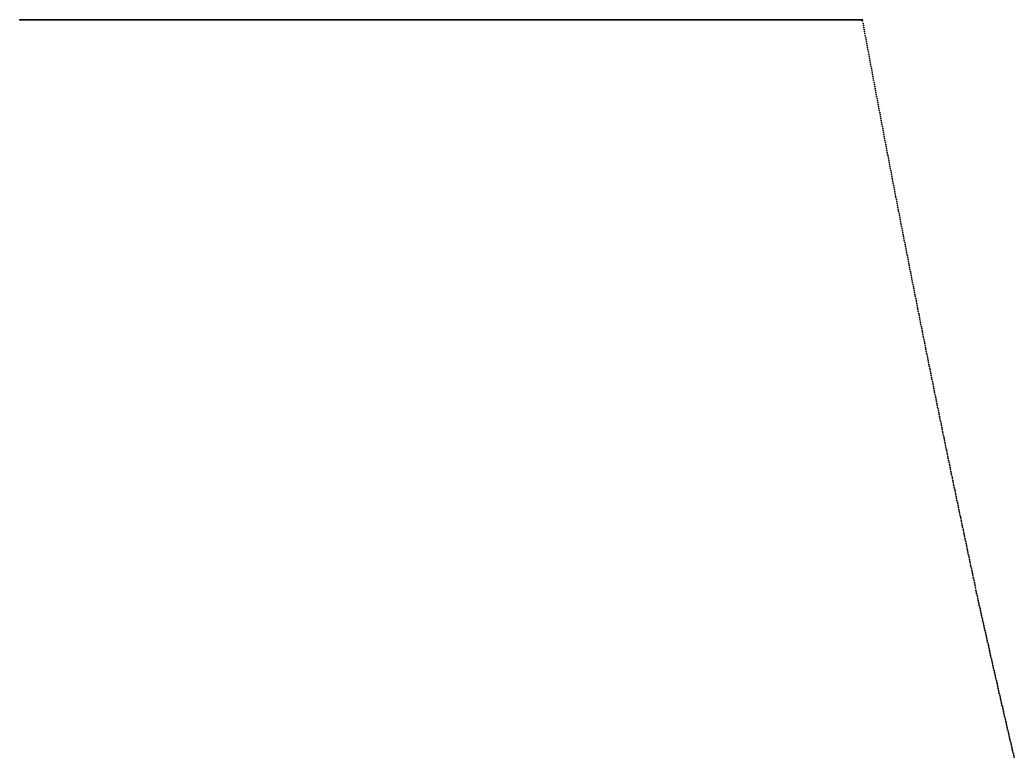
# Model space of a CAD drawing. Header units: metres. Extents: x 0 to 360, y 46 to 216.
# Drawn here: x 225.01 to 240.28, y 87.16 to 98.5 of the extents above; entities that cross this region are included whole.
import ezdxf

# ---------------------------------------------------------------- set-up
doc = ezdxf.new("R2010")
doc.units = ezdxf.units.M

msp = doc.modelspace()

# ---------------------------------------------------------------- linework, layer by layer
for p in [(225.005, 98.497), (225.011, 98.497), (225.017, 98.497), (225.023, 98.497), (225.028, 98.497), (225.034, 98.497), (225.04, 98.497), (225.046, 98.497), (225.052, 98.497), (225.057, 98.497), (225.063, 98.497), (225.069, 98.497), (225.075, 98.497), (225.081, 98.497), (225.087, 98.497), (225.092, 98.497), (225.098, 98.497), (225.104, 98.497), (225.11, 98.497), (225.116, 98.497), (225.121, 98.497), (225.127, 98.497), (225.133, 98.497), (225.139, 98.497), (225.145, 98.497), (225.151, 98.497), (225.156, 98.497), (225.162, 98.497), (225.168, 98.497), (225.174, 98.497), (225.18, 98.497), (225.185, 98.497), (225.191, 98.497), (225.197, 98.497), (225.203, 98.497), (225.209, 98.497), (225.215, 98.497), (225.22, 98.497), (225.226, 98.497), (225.232, 98.497), (225.238, 98.497), (225.244, 98.497), (225.249, 98.497), (225.255, 98.497), (225.261, 98.497), (225.267, 98.497), (225.273, 98.497), (225.279, 98.497), (225.284, 98.497), (225.29, 98.497), (225.296, 98.497), (225.302, 98.497), (225.308, 98.497), (225.313, 98.497), (225.319, 98.497), (225.325, 98.497), (225.331, 98.497), (225.337, 98.497), (225.342, 98.497), (225.348, 98.497), (225.354, 98.497), (225.36, 98.497), (225.366, 98.497), (225.372, 98.497), (225.377, 98.497), (225.383, 98.497), (225.389, 98.497), (225.395, 98.497), (225.401, 98.497), (225.406, 98.497), (225.412, 98.497), (225.418, 98.497), (225.424, 98.497), (225.43, 98.497), (225.436, 98.497), (225.441, 98.497), (225.447, 98.497), (225.453, 98.497), (225.459, 98.497), (225.465, 98.497), (225.47, 98.497), (225.476, 98.497), (225.482, 98.497), (225.488, 98.497), (225.494, 98.497), (225.5, 98.497), (225.505, 98.497), (225.511, 98.497), (225.517, 98.497), (225.523, 98.497), (225.529, 98.497), (225.534, 98.497), (225.54, 98.497), (225.546, 98.497), (225.552, 98.497), (225.558, 98.497), (225.564, 98.497), (225.569, 98.497), (225.575, 98.497), (225.581, 98.497), (225.587, 98.497), (225.593, 98.497), (225.598, 98.497), (225.604, 98.497), (225.61, 98.497), (225.616, 98.497), (225.622, 98.497), (225.628, 98.497), (225.633, 98.497), (225.639, 98.497), (225.645, 98.497), (225.651, 98.497), (225.657, 98.497), (225.662, 98.497), (225.668, 98.497), (225.674, 98.497), (225.68, 98.497), (225.686, 98.497), (225.692, 98.497), (225.697, 98.497), (225.703, 98.497), (225.709, 98.497), (225.715, 98.497), (225.721, 98.497), (225.726, 98.497), (225.732, 98.497), (225.738, 98.497), (225.744, 98.497), (225.75, 98.497), (225.755, 98.497), (225.761, 98.497), (225.767, 98.497), (225.773, 98.497), (225.779, 98.497), (225.785, 98.497), (225.79, 98.497), (225.796, 98.497), (225.802, 98.497), (225.808, 98.497), (225.814, 98.497), (225.819, 98.497), (225.825, 98.497), (225.831, 98.497), (225.837, 98.497), (225.843, 98.497), (225.849, 98.497), (225.854, 98.497), (225.86, 98.497), (225.866, 98.497), (225.872, 98.497), (225.878, 98.497), (225.883, 98.497), (225.889, 98.497), (225.895, 98.497), (225.901, 98.497), (225.907, 98.497), (225.913, 98.497), (225.918, 98.497), (225.924, 98.497), (225.93, 98.497), (225.936, 98.497), (225.942, 98.497), (225.947, 98.497), (225.953, 98.497), (225.959, 98.497), (225.965, 98.497), (225.971, 98.497), (225.977, 98.497), (225.982, 98.497), (225.988, 98.497), (225.994, 98.497), (226, 98.497), (226.006, 98.497), (226.011, 98.497), (226.017, 98.497), (226.023, 98.497), (226.029, 98.497), (226.035, 98.497), (226.041, 98.497), (226.046, 98.497), (226.052, 98.497), (226.058, 98.497), (226.064, 98.497), (226.07, 98.497), (226.075, 98.497), (226.081, 98.497), (226.087, 98.497), (226.093, 98.497), (226.099, 98.497), (226.104, 98.497), (226.11, 98.497), (226.116, 98.497), (226.122, 98.497), (226.128, 98.497), (226.134, 98.497), (226.139, 98.497), (226.145, 98.497), (226.151, 98.497), (226.157, 98.497), (226.163, 98.497), (226.168, 98.497), (226.174, 98.497), (226.18, 98.497), (226.186, 98.497), (226.192, 98.497), (226.198, 98.497), (226.203, 98.497), (226.209, 98.497), (226.215, 98.497), (226.221, 98.497), (226.227, 98.497), (226.232, 98.497), (226.238, 98.497), (226.244, 98.497), (226.25, 98.497), (226.256, 98.497), (226.262, 98.497), (226.267, 98.497), (226.273, 98.497), (226.279, 98.497), (226.285, 98.497), (226.291, 98.497), (226.296, 98.497), (226.302, 98.497), (226.308, 98.497), (226.314, 98.497), (226.32, 98.497), (226.326, 98.497), (226.331, 98.497), (226.337, 98.497), (226.343, 98.497), (226.349, 98.497), (226.355, 98.497), (226.36, 98.497), (226.366, 98.497), (226.372, 98.497), (226.378, 98.497), (226.384, 98.497), (226.39, 98.497), (226.395, 98.497), (226.401, 98.497), (226.407, 98.497), (226.413, 98.497), (226.419, 98.497), (226.424, 98.497), (226.43, 98.497), (226.436, 98.497), (226.442, 98.497), (226.448, 98.497), (226.454, 98.497), (226.459, 98.497), (226.465, 98.497), (226.471, 98.497), (226.477, 98.497), (226.483, 98.497), (226.488, 98.497), (226.494, 98.497), (226.5, 98.497), (226.506, 98.497), (226.512, 98.497), (226.517, 98.497), (226.523, 98.497), (226.529, 98.497), (226.535, 98.497), (226.541, 98.497), (226.547, 98.497), (226.552, 98.497), (226.558, 98.497), (226.564, 98.497), (226.57, 98.497), (226.576, 98.497), (226.581, 98.497), (226.587, 98.497), (226.593, 98.497), (226.599, 98.497), (226.605, 98.497), (226.611, 98.497), (226.616, 98.497), (226.622, 98.497), (226.628, 98.497), (226.634, 98.497), (226.64, 98.497), (226.645, 98.497), (226.651, 98.497), (226.657, 98.497), (226.663, 98.497), (226.669, 98.497), (226.675, 98.497), (226.68, 98.497), (226.686, 98.497), (226.692, 98.497), (226.698, 98.497), (226.704, 98.497), (226.709, 98.497), (226.715, 98.497), (226.721, 98.497), (226.727, 98.497), (226.733, 98.497), (226.739, 98.497), (226.744, 98.497), (226.75, 98.497), (226.756, 98.497), (226.762, 98.497), (226.768, 98.497), (226.773, 98.497), (226.779, 98.497), (226.785, 98.497), (226.791, 98.497), (226.797, 98.497), (226.803, 98.497), (226.808, 98.497), (226.814, 98.497), (226.82, 98.497), (226.826, 98.497), (226.832, 98.497), (226.837, 98.497), (226.843, 98.497), (226.849, 98.497), (226.855, 98.497), (226.861, 98.497), (226.866, 98.497), (226.872, 98.497), (226.878, 98.497), (226.884, 98.497), (226.89, 98.497), (226.896, 98.497), (226.901, 98.497), (226.907, 98.497), (226.913, 98.497), (226.919, 98.497), (226.925, 98.497), (226.93, 98.497), (226.936, 98.497), (226.942, 98.497), (226.948, 98.497), (226.954, 98.497), (226.96, 98.497), (226.965, 98.497), (226.971, 98.497), (226.977, 98.497), (226.983, 98.497), (226.989, 98.497), (226.994, 98.497), (227, 98.497), (227.006, 98.497), (227.012, 98.497), (227.018, 98.497), (227.024, 98.497), (227.029, 98.497), (227.035, 98.497), (227.041, 98.497), (227.047, 98.497), (227.053, 98.497), (227.058, 98.497), (227.064, 98.497), (227.07, 98.497), (227.076, 98.497), (227.082, 98.497), (227.088, 98.497), (227.093, 98.497), (227.099, 98.497), (227.105, 98.497), (227.111, 98.497), (227.117, 98.497), (227.122, 98.497), (227.128, 98.497), (227.134, 98.497), (227.14, 98.497), (227.146, 98.497), (227.152, 98.497), (227.157, 98.497), (227.163, 98.497), (227.169, 98.497), (227.175, 98.497), (227.181, 98.497), (227.186, 98.497), (227.192, 98.497), (227.198, 98.497), (227.204, 98.497), (227.21, 98.497), (227.215, 98.497), (227.221, 98.497), (227.227, 98.497), (227.233, 98.497), (227.239, 98.497), (227.245, 98.497), (227.25, 98.497), (227.256, 98.497), (227.262, 98.497), (227.268, 98.497), (227.274, 98.497), (227.279, 98.497), (227.285, 98.497), (227.291, 98.497), (227.297, 98.497), (227.303, 98.497), (227.309, 98.497), (227.314, 98.497), (227.32, 98.497), (227.326, 98.497), (227.332, 98.497), (227.338, 98.497), (227.343, 98.497), (227.349, 98.497), (227.355, 98.497), (227.361, 98.497), (227.367, 98.497), (227.373, 98.497), (227.378, 98.497), (227.384, 98.497), (227.39, 98.497), (227.396, 98.497), (227.402, 98.497), (227.407, 98.497), (227.413, 98.497), (227.419, 98.497), (227.425, 98.497), (227.431, 98.497), (227.437, 98.497), (227.442, 98.497), (227.448, 98.497), (227.454, 98.497), (227.46, 98.497), (227.466, 98.497), (227.471, 98.497), (227.477, 98.497), (227.483, 98.497), (227.489, 98.497), (227.495, 98.497), (227.501, 98.497), (227.506, 98.497), (227.512, 98.497), (227.518, 98.497), (227.524, 98.497), (227.53, 98.497), (227.535, 98.497), (227.541, 98.497), (227.547, 98.497), (227.553, 98.497), (227.559, 98.497), (227.565, 98.497), (227.57, 98.497), (227.576, 98.497), (227.582, 98.497), (227.588, 98.497), (227.594, 98.497), (227.599, 98.497), (227.605, 98.497), (227.611, 98.497), (227.617, 98.497), (227.623, 98.497), (227.628, 98.497), (227.634, 98.497), (227.64, 98.497), (227.646, 98.497), (227.652, 98.497), (227.658, 98.497), (227.663, 98.497), (227.669, 98.497), (227.675, 98.497), (227.681, 98.497), (227.687, 98.497), (227.692, 98.497), (227.698, 98.497), (227.704, 98.497), (227.71, 98.497), (227.716, 98.497), (227.722, 98.497), (227.727, 98.497), (227.733, 98.497), (227.739, 98.497), (227.745, 98.497), (227.751, 98.497), (227.756, 98.497), (227.762, 98.497), (227.768, 98.497), (227.774, 98.497), (227.78, 98.497), (227.786, 98.497), (227.791, 98.497), (227.797, 98.497), (227.803, 98.497), (227.809, 98.497), (227.815, 98.497), (227.82, 98.497), (227.826, 98.497), (227.832, 98.497), (227.838, 98.497), (227.844, 98.497), (227.85, 98.497), (227.855, 98.497), (227.861, 98.497), (227.867, 98.497), (227.873, 98.497), (227.879, 98.497), (227.884, 98.497), (227.89, 98.497), (227.896, 98.497), (227.902, 98.497), (227.908, 98.497), (227.914, 98.497), (227.919, 98.497), (227.925, 98.497), (227.931, 98.497), (227.937, 98.497), (227.943, 98.497), (227.948, 98.497), (227.954, 98.497), (227.96, 98.497), (227.966, 98.497), (227.972, 98.497), (227.977, 98.497), (227.983, 98.497), (227.989, 98.497), (227.995, 98.497), (228.001, 98.497), (228.007, 98.497), (228.012, 98.497), (228.018, 98.497), (228.024, 98.497), (228.03, 98.497), (228.036, 98.497), (228.041, 98.497), (228.047, 98.497), (228.053, 98.497), (228.059, 98.497), (228.065, 98.497), (228.071, 98.497), (228.076, 98.497), (228.082, 98.497), (228.088, 98.497), (228.094, 98.497), (228.1, 98.497), (228.105, 98.497), (228.111, 98.497), (228.117, 98.497), (228.123, 98.497), (228.129, 98.497), (228.135, 98.497), (228.14, 98.497), (228.146, 98.497), (228.152, 98.497), (228.158, 98.497), (228.164, 98.497), (228.169, 98.497), (228.175, 98.497), (228.181, 98.497), (228.187, 98.497), (228.193, 98.497), (228.199, 98.497), (228.204, 98.497), (228.21, 98.497), (228.216, 98.497), (228.222, 98.497), (228.228, 98.497), (228.233, 98.497), (228.239, 98.497), (228.245, 98.497), (228.251, 98.497), (228.257, 98.497), (228.263, 98.497), (228.268, 98.497), (228.274, 98.497), (228.28, 98.497), (228.286, 98.497), (228.292, 98.497), (228.297, 98.497), (228.303, 98.497), (228.309, 98.497), (228.315, 98.497), (228.321, 98.497), (228.327, 98.497), (228.332, 98.497), (228.338, 98.497), (228.344, 98.497), (228.35, 98.497), (228.356, 98.497), (228.361, 98.497), (228.367, 98.497), (228.373, 98.497), (228.379, 98.497), (228.385, 98.497), (228.39, 98.497), (228.396, 98.497), (228.402, 98.497), (228.408, 98.497), (228.414, 98.497), (228.42, 98.497), (228.425, 98.497), (228.431, 98.497), (228.437, 98.497), (228.443, 98.497), (228.449, 98.497), (228.454, 98.497), (228.46, 98.497), (228.466, 98.497), (228.472, 98.497), (228.478, 98.497), (228.484, 98.497), (228.489, 98.497), (228.495, 98.497), (228.501, 98.497), (228.507, 98.497), (228.513, 98.497), (228.518, 98.497), (228.524, 98.497), (228.53, 98.497), (228.536, 98.497), (228.542, 98.497), (228.548, 98.497), (228.553, 98.497), (228.559, 98.497), (228.565, 98.497), (228.571, 98.497), (228.577, 98.497), (228.582, 98.497), (228.588, 98.497), (228.594, 98.497), (228.6, 98.497), (228.606, 98.497), (228.612, 98.497), (228.617, 98.497), (228.623, 98.497), (228.629, 98.497), (228.635, 98.497), (228.641, 98.497), (228.646, 98.497), (228.652, 98.497), (228.658, 98.497), (228.664, 98.497), (228.67, 98.497), (228.676, 98.497), (228.681, 98.497), (228.687, 98.497), (228.693, 98.497), (228.699, 98.497), (228.705, 98.497), (228.71, 98.497), (228.716, 98.497), (228.722, 98.497), (228.728, 98.497), (228.734, 98.497), (228.739, 98.497), (228.745, 98.497), (228.751, 98.497), (228.757, 98.497), (228.763, 98.497), (228.769, 98.497), (228.774, 98.497), (228.78, 98.497), (228.786, 98.497), (228.792, 98.497), (228.798, 98.497), (228.803, 98.497), (228.809, 98.497), (228.815, 98.497), (228.821, 98.497), (228.827, 98.497), (228.833, 98.497), (228.838, 98.497), (228.844, 98.497), (228.85, 98.497), (228.856, 98.497), (228.862, 98.497), (228.867, 98.497), (228.873, 98.497), (228.879, 98.497), (228.885, 98.497), (228.891, 98.497), (228.897, 98.497), (228.902, 98.497), (228.908, 98.497), (228.914, 98.497), (228.92, 98.497), (228.926, 98.497), (228.931, 98.497), (228.937, 98.497), (228.943, 98.497), (228.949, 98.497), (228.955, 98.497), (228.961, 98.497), (228.966, 98.497), (228.972, 98.497), (228.978, 98.497), (228.984, 98.497), (228.99, 98.497), (228.995, 98.497), (229.001, 98.497), (229.007, 98.497), (229.013, 98.497), (229.019, 98.497), (229.025, 98.497), (229.03, 98.497), (229.036, 98.497), (229.042, 98.497), (229.048, 98.497), (229.054, 98.497), (229.059, 98.497), (229.065, 98.497), (229.071, 98.497), (229.077, 98.497), (229.083, 98.497), (229.088, 98.497), (229.094, 98.497), (229.1, 98.497), (229.106, 98.497), (229.112, 98.497), (229.118, 98.497), (229.123, 98.497), (229.129, 98.497), (229.135, 98.497), (229.141, 98.497), (229.147, 98.497), (229.152, 98.497), (229.158, 98.497), (229.164, 98.497), (229.17, 98.497), (229.176, 98.497), (229.182, 98.497), (229.187, 98.497), (229.193, 98.497), (229.199, 98.497), (229.205, 98.497), (229.211, 98.497), (229.216, 98.497), (229.222, 98.497), (229.228, 98.497), (229.234, 98.497), (229.24, 98.497), (229.246, 98.497), (229.251, 98.497), (229.257, 98.497), (229.263, 98.497), (229.269, 98.497), (229.275, 98.497), (229.28, 98.497), (229.286, 98.497), (229.292, 98.497), (229.298, 98.497), (229.304, 98.497), (229.31, 98.497), (229.315, 98.497), (229.321, 98.497), (229.327, 98.497), (229.333, 98.497), (229.339, 98.497), (229.344, 98.497), (229.35, 98.497), (229.356, 98.497), (229.362, 98.497), (229.368, 98.497), (229.374, 98.497), (229.379, 98.497), (229.385, 98.497), (229.391, 98.497), (229.397, 98.497), (229.403, 98.497), (229.408, 98.497), (229.414, 98.497), (229.42, 98.497), (229.426, 98.497), (229.432, 98.497), (229.438, 98.497), (229.443, 98.497), (229.449, 98.497), (229.455, 98.497), (229.461, 98.497), (229.467, 98.497), (229.472, 98.497), (229.478, 98.497), (229.484, 98.497), (229.49, 98.497), (229.496, 98.497), (229.501, 98.497), (229.507, 98.497), (229.513, 98.497), (229.519, 98.497), (229.525, 98.497), (229.531, 98.497), (229.536, 98.497), (229.542, 98.497), (229.548, 98.497), (229.554, 98.497), (229.56, 98.497), (229.565, 98.497), (229.571, 98.497), (229.577, 98.497), (229.583, 98.497), (229.589, 98.497), (229.595, 98.497), (229.6, 98.497), (229.606, 98.497), (229.612, 98.497), (229.618, 98.497), (229.624, 98.497), (229.629, 98.497), (229.635, 98.497), (229.641, 98.497), (229.647, 98.497), (229.653, 98.497), (229.659, 98.497), (229.664, 98.497), (229.67, 98.497), (229.676, 98.497), (229.682, 98.497), (229.688, 98.497), (229.693, 98.497), (229.699, 98.497), (229.705, 98.497), (229.711, 98.497), (229.717, 98.497), (229.723, 98.497), (229.728, 98.497), (229.734, 98.497), (229.74, 98.497), (229.746, 98.497), (229.752, 98.497), (229.757, 98.497), (229.763, 98.497), (229.769, 98.497), (229.775, 98.497), (229.781, 98.497), (229.787, 98.497), (229.792, 98.497), (229.798, 98.497), (229.804, 98.497), (229.81, 98.497), (229.816, 98.497), (229.821, 98.497), (229.827, 98.497), (229.833, 98.497), (229.839, 98.497), (229.845, 98.497), (229.85, 98.497), (229.856, 98.497), (229.862, 98.497), (229.868, 98.497), (229.874, 98.497), (229.88, 98.497), (229.885, 98.497), (229.891, 98.497), (229.897, 98.497), (229.903, 98.497), (229.909, 98.497), (229.914, 98.497), (229.92, 98.497), (229.926, 98.497), (229.932, 98.497), (229.938, 98.497), (229.944, 98.497), (229.949, 98.497), (229.955, 98.497), (229.961, 98.497), (229.967, 98.497), (229.973, 98.497), (229.978, 98.497), (229.984, 98.497), (229.99, 98.497), (229.996, 98.497), (230.002, 98.497), (230.008, 98.497), (230.013, 98.497), (230.019, 98.497), (230.025, 98.497), (230.031, 98.497), (230.037, 98.497), (230.042, 98.497), (230.048, 98.497), (230.054, 98.497), (230.06, 98.497), (230.066, 98.497), (230.072, 98.497), (230.077, 98.497), (230.083, 98.497), (230.089, 98.497), (230.095, 98.497), (230.101, 98.497), (230.106, 98.497), (230.112, 98.497), (230.118, 98.497), (230.124, 98.497), (230.13, 98.497), (230.136, 98.497), (230.141, 98.497), (230.147, 98.497), (230.153, 98.497), (230.159, 98.497), (230.165, 98.497), (230.17, 98.497), (230.176, 98.497), (230.182, 98.497), (230.188, 98.497), (230.194, 98.497), (230.2, 98.497), (230.205, 98.497), (230.211, 98.497), (230.217, 98.497), (230.223, 98.497), (230.229, 98.497), (230.234, 98.497), (230.24, 98.497), (230.246, 98.497), (230.252, 98.497), (230.258, 98.497), (230.263, 98.497), (230.269, 98.497), (230.275, 98.497), (230.281, 98.497), (230.287, 98.497), (230.293, 98.497), (230.298, 98.497), (230.304, 98.497), (230.31, 98.497), (230.316, 98.497), (230.322, 98.497), (230.327, 98.497), (230.333, 98.497), (230.339, 98.497), (230.345, 98.497), (230.351, 98.497), (230.357, 98.497), (230.362, 98.497), (230.368, 98.497), (230.374, 98.497), (230.38, 98.497), (230.386, 98.497), (230.391, 98.497), (230.397, 98.497), (230.403, 98.497), (230.409, 98.497), (230.415, 98.497), (230.421, 98.497), (230.426, 98.497), (230.432, 98.497), (230.438, 98.497), (230.444, 98.497), (230.45, 98.497), (230.455, 98.497), (230.461, 98.497), (230.467, 98.497), (230.473, 98.497), (230.479, 98.497), (230.485, 98.497), (230.49, 98.497), (230.496, 98.497), (230.502, 98.497), (230.508, 98.497), (230.514, 98.497), (230.519, 98.497), (230.525, 98.497), (230.531, 98.497), (230.537, 98.497), (230.543, 98.497), (230.549, 98.497), (230.554, 98.497), (230.56, 98.497), (230.566, 98.497), (230.572, 98.497), (230.578, 98.497), (230.583, 98.497), (230.589, 98.497), (230.595, 98.497), (230.601, 98.497), (230.607, 98.497), (230.612, 98.497), (230.618, 98.497), (230.624, 98.497), (230.63, 98.497), (230.636, 98.497), (230.642, 98.497), (230.647, 98.497), (230.653, 98.497), (230.659, 98.497), (230.665, 98.497), (230.671, 98.497), (230.676, 98.497), (230.682, 98.497), (230.688, 98.497), (230.694, 98.497), (230.7, 98.497), (230.706, 98.497), (230.711, 98.497), (230.717, 98.497), (230.723, 98.497), (230.729, 98.497), (230.735, 98.497), (230.74, 98.497), (230.746, 98.497), (230.752, 98.497), (230.758, 98.497), (230.764, 98.497), (230.77, 98.497), (230.775, 98.497), (230.781, 98.497), (230.787, 98.497), (230.793, 98.497), (230.799, 98.497), (230.804, 98.497), (230.81, 98.497), (230.816, 98.497), (230.822, 98.497), (230.828, 98.497), (230.834, 98.497), (230.839, 98.497), (230.845, 98.497), (230.851, 98.497), (230.857, 98.497), (230.863, 98.497), (230.868, 98.497), (230.874, 98.497), (230.88, 98.497), (230.886, 98.497), (230.892, 98.497), (230.898, 98.497), (230.903, 98.497), (230.909, 98.497), (230.915, 98.497), (230.921, 98.497), (230.927, 98.497), (230.932, 98.497), (230.938, 98.497), (230.944, 98.497), (230.95, 98.497), (230.956, 98.497), (230.961, 98.497), (230.967, 98.497), (230.973, 98.497), (230.979, 98.497), (230.985, 98.497), (230.991, 98.497), (230.996, 98.497), (231.002, 98.497), (231.008, 98.497), (231.014, 98.497), (231.02, 98.497), (231.025, 98.497), (231.031, 98.497), (231.037, 98.497), (231.043, 98.497), (231.049, 98.497), (231.055, 98.497), (231.06, 98.497), (231.066, 98.497), (231.072, 98.497), (231.078, 98.497), (231.084, 98.497), (231.089, 98.497), (231.095, 98.497), (231.101, 98.497), (231.107, 98.497), (231.113, 98.497), (231.119, 98.497), (231.124, 98.497), (231.13, 98.497), (231.136, 98.497), (231.142, 98.497), (231.148, 98.497), (231.153, 98.497), (231.159, 98.497), (231.165, 98.497), (231.171, 98.497), (231.177, 98.497), (231.183, 98.497), (231.188, 98.497), (231.194, 98.497), (231.2, 98.497), (231.206, 98.497), (231.212, 98.497), (231.217, 98.497), (231.223, 98.497), (231.229, 98.497), (231.235, 98.497), (231.241, 98.497), (231.247, 98.497), (231.252, 98.497), (231.258, 98.497), (231.264, 98.497), (231.27, 98.497), (231.276, 98.497), (231.281, 98.497), (231.287, 98.497), (231.293, 98.497), (231.299, 98.497), (231.305, 98.497), (231.311, 98.497), (231.316, 98.497), (231.322, 98.497), (231.328, 98.497), (231.334, 98.497), (231.34, 98.497), (231.345, 98.497), (231.351, 98.497), (231.357, 98.497), (231.363, 98.497), (231.369, 98.497), (231.374, 98.497), (231.38, 98.497), (231.386, 98.497), (231.392, 98.497), (231.398, 98.497), (231.404, 98.497), (231.409, 98.497), (231.415, 98.497), (231.421, 98.497), (231.427, 98.497), (231.433, 98.497), (231.438, 98.497), (231.444, 98.497), (231.45, 98.497), (231.456, 98.497), (231.462, 98.497), (231.468, 98.497), (231.473, 98.497), (231.479, 98.497), (231.485, 98.497), (231.491, 98.497), (231.497, 98.497), (231.502, 98.497), (231.508, 98.497), (231.514, 98.497), (231.52, 98.497), (231.526, 98.497), (231.532, 98.497), (231.537, 98.497), (231.543, 98.497), (231.549, 98.497), (231.555, 98.497), (231.561, 98.497), (231.566, 98.497), (231.572, 98.497), (231.578, 98.497), (231.584, 98.497), (231.59, 98.497), (231.596, 98.497), (231.601, 98.497), (231.607, 98.497), (231.613, 98.497), (231.619, 98.497), (231.625, 98.497), (231.63, 98.497), (231.636, 98.497), (231.642, 98.497), (231.648, 98.497), (231.654, 98.497), (231.66, 98.497), (231.665, 98.497), (231.671, 98.497), (231.677, 98.497), (231.683, 98.497), (231.689, 98.497), (231.694, 98.497), (231.7, 98.497), (231.706, 98.497), (231.712, 98.497), (231.718, 98.497), (231.723, 98.497), (231.729, 98.497), (231.735, 98.497), (231.741, 98.497), (231.747, 98.497), (231.753, 98.497), (231.758, 98.497), (231.764, 98.497), (231.77, 98.497), (231.776, 98.497), (231.782, 98.497), (231.787, 98.497), (231.793, 98.497), (231.799, 98.497), (231.805, 98.497), (231.811, 98.497), (231.817, 98.497), (231.822, 98.497), (231.828, 98.497), (231.834, 98.497), (231.84, 98.497), (231.846, 98.497), (231.851, 98.497), (231.857, 98.497), (231.863, 98.497), (231.869, 98.497), (231.875, 98.497), (231.881, 98.497), (231.886, 98.497), (231.892, 98.497), (231.898, 98.497), (231.904, 98.497), (231.91, 98.497), (231.915, 98.497), (231.921, 98.497), (231.927, 98.497), (231.933, 98.497), (231.939, 98.497), (231.945, 98.497), (231.95, 98.497), (231.956, 98.497), (231.962, 98.497), (231.968, 98.497), (231.974, 98.497), (231.979, 98.497), (231.985, 98.497), (231.991, 98.497), (231.997, 98.497), (232.003, 98.497), (232.009, 98.497), (232.014, 98.497), (232.02, 98.497), (232.026, 98.497), (232.032, 98.497), (232.038, 98.497), (232.043, 98.497), (232.049, 98.497), (232.055, 98.497), (232.061, 98.497), (232.067, 98.497), (232.073, 98.497), (232.078, 98.497), (232.084, 98.497), (232.09, 98.497), (232.096, 98.497), (232.102, 98.497), (232.107, 98.497), (232.113, 98.497), (232.119, 98.497), (232.125, 98.497), (232.131, 98.497), (232.136, 98.497), (232.142, 98.497), (232.148, 98.497), (232.154, 98.497), (232.16, 98.497), (232.166, 98.497), (232.171, 98.497), (232.177, 98.497), (232.183, 98.497), (232.189, 98.497), (232.195, 98.497), (232.2, 98.497), (232.206, 98.497), (232.212, 98.497), (232.218, 98.497), (232.224, 98.497), (232.23, 98.497), (232.235, 98.497), (232.241, 98.497), (232.247, 98.497), (232.253, 98.497), (232.259, 98.497), (232.264, 98.497), (232.27, 98.497), (232.276, 98.497), (232.282, 98.497), (232.288, 98.497), (232.294, 98.497), (232.299, 98.497), (232.305, 98.497), (232.311, 98.497), (232.317, 98.497), (232.323, 98.497), (232.328, 98.497), (232.334, 98.497), (232.34, 98.497), (232.346, 98.497), (232.352, 98.497), (232.358, 98.497), (232.363, 98.497), (232.369, 98.497), (232.375, 98.497), (232.381, 98.497), (232.387, 98.497), (232.392, 98.497), (232.398, 98.497), (232.404, 98.497), (232.41, 98.497), (232.416, 98.497), (232.422, 98.497), (232.427, 98.497), (232.433, 98.497), (232.439, 98.497), (232.445, 98.497), (232.451, 98.497), (232.456, 98.497), (232.462, 98.497), (232.468, 98.497), (232.474, 98.497), (232.48, 98.497), (232.485, 98.497), (232.491, 98.497), (232.497, 98.497), (232.503, 98.497), (232.509, 98.497), (232.515, 98.497), (232.52, 98.497), (232.526, 98.497), (232.532, 98.497), (232.538, 98.497), (232.544, 98.497), (232.549, 98.497), (232.555, 98.497), (232.561, 98.497), (232.567, 98.497), (232.573, 98.497), (232.579, 98.497), (232.584, 98.497), (232.59, 98.497), (232.596, 98.497), (232.602, 98.497), (232.608, 98.497), (232.613, 98.497), (232.619, 98.497), (232.625, 98.497), (232.631, 98.497), (232.637, 98.497), (232.643, 98.497), (232.648, 98.497), (232.654, 98.497), (232.66, 98.497), (232.666, 98.497), (232.672, 98.497), (232.677, 98.497), (232.683, 98.497), (232.689, 98.497), (232.695, 98.497), (232.701, 98.497), (232.707, 98.497), (232.712, 98.497), (232.718, 98.497), (232.724, 98.497), (232.73, 98.497), (232.736, 98.497), (232.741, 98.497), (232.747, 98.497), (232.753, 98.497), (232.759, 98.497), (232.765, 98.497), (232.771, 98.497), (232.776, 98.497), (232.782, 98.497), (232.788, 98.497), (232.794, 98.497), (232.8, 98.497), (232.805, 98.497), (232.811, 98.497), (232.817, 98.497), (232.823, 98.497), (232.829, 98.497), (232.834, 98.497), (232.84, 98.497), (232.846, 98.497), (232.852, 98.497), (232.858, 98.497), (232.864, 98.497), (232.869, 98.497), (232.875, 98.497), (232.881, 98.497), (232.887, 98.497), (232.893, 98.497), (232.898, 98.497), (232.904, 98.497), (232.91, 98.497), (232.916, 98.497), (232.922, 98.497), (232.928, 98.497), (232.933, 98.497), (232.939, 98.497), (232.945, 98.497), (232.951, 98.497), (232.957, 98.497), (232.962, 98.497), (232.968, 98.497), (232.974, 98.497), (232.98, 98.497), (232.986, 98.497), (232.992, 98.497), (232.997, 98.497), (233.003, 98.497), (233.009, 98.497), (233.015, 98.497), (233.021, 98.497), (233.026, 98.497), (233.032, 98.497), (233.038, 98.497), (233.044, 98.497), (233.05, 98.497), (233.056, 98.497), (233.061, 98.497), (233.067, 98.497), (233.073, 98.497), (233.079, 98.497), (233.085, 98.497), (233.09, 98.497), (233.096, 98.497), (233.102, 98.497), (233.108, 98.497), (233.114, 98.497), (233.12, 98.497), (233.125, 98.497), (233.131, 98.497), (233.137, 98.497), (233.143, 98.497), (233.149, 98.497), (233.154, 98.497), (233.16, 98.497), (233.166, 98.497), (233.172, 98.497), (233.178, 98.497), (233.184, 98.497), (233.189, 98.497), (233.195, 98.497), (233.201, 98.497), (233.207, 98.497), (233.213, 98.497), (233.218, 98.497), (233.224, 98.497), (233.23, 98.497), (233.236, 98.497), (233.242, 98.497), (233.247, 98.497), (233.253, 98.497), (233.259, 98.497), (233.265, 98.497), (233.271, 98.497), (233.277, 98.497), (233.282, 98.497), (233.288, 98.497), (233.294, 98.497), (233.3, 98.497), (233.306, 98.497), (233.311, 98.497), (233.317, 98.497), (233.323, 98.497), (233.329, 98.497), (233.335, 98.497), (233.341, 98.497), (233.346, 98.497), (233.352, 98.497), (233.358, 98.497), (233.364, 98.497), (233.37, 98.497), (233.375, 98.497), (233.381, 98.497), (233.387, 98.497), (233.393, 98.497), (233.399, 98.497), (233.405, 98.497), (233.41, 98.497), (233.416, 98.497), (233.422, 98.497), (233.428, 98.497), (233.434, 98.497), (233.439, 98.497), (233.445, 98.497), (233.451, 98.497), (233.457, 98.497), (233.463, 98.497), (233.469, 98.497), (233.474, 98.497), (233.48, 98.497), (233.486, 98.497), (233.492, 98.497), (233.498, 98.497), (233.503, 98.497), (233.509, 98.497), (233.515, 98.497), (233.521, 98.497), (233.527, 98.497), (233.533, 98.497), (233.538, 98.497), (233.544, 98.497), (233.55, 98.497), (233.556, 98.497), (233.562, 98.497), (233.567, 98.497), (233.573, 98.497), (233.579, 98.497), (233.585, 98.497), (233.591, 98.497), (233.596, 98.497), (233.602, 98.497), (233.608, 98.497), (233.614, 98.497), (233.62, 98.497), (233.626, 98.497), (233.631, 98.497), (233.637, 98.497), (233.643, 98.497), (233.649, 98.497), (233.655, 98.497), (233.66, 98.497), (233.666, 98.497), (233.672, 98.497), (233.678, 98.497), (233.684, 98.497), (233.69, 98.497), (233.695, 98.497), (233.701, 98.497), (233.707, 98.497), (233.713, 98.497), (233.719, 98.497), (233.724, 98.497), (233.73, 98.497), (233.736, 98.497), (233.742, 98.497), (233.748, 98.497), (233.754, 98.497), (233.759, 98.497), (233.765, 98.497), (233.771, 98.497), (233.777, 98.497), (233.783, 98.497), (233.788, 98.497), (233.794, 98.497), (233.8, 98.497), (233.806, 98.497), (233.812, 98.497), (233.818, 98.497), (233.823, 98.497), (233.829, 98.497), (233.835, 98.497), (233.841, 98.497), (233.847, 98.497), (233.852, 98.497), (233.858, 98.497), (233.864, 98.497), (233.87, 98.497), (233.876, 98.497), (233.882, 98.497), (233.887, 98.497), (233.893, 98.497), (233.899, 98.497), (233.905, 98.497), (233.911, 98.497), (233.916, 98.497), (233.922, 98.497), (233.928, 98.497), (233.934, 98.497), (233.94, 98.497), (233.946, 98.497), (233.951, 98.497), (233.957, 98.497), (233.963, 98.497), (233.969, 98.497), (233.975, 98.497), (233.98, 98.497), (233.986, 98.497), (233.992, 98.497), (233.998, 98.497), (234.004, 98.497), (234.009, 98.497), (234.015, 98.497), (234.021, 98.497), (234.027, 98.497), (234.033, 98.497), (234.039, 98.497), (234.044, 98.497), (234.05, 98.497), (234.056, 98.497), (234.062, 98.497), (234.068, 98.497), (234.073, 98.497), (234.079, 98.497), (234.085, 98.497), (234.091, 98.497), (234.097, 98.497), (234.103, 98.497), (234.108, 98.497), (234.114, 98.497), (234.12, 98.497), (234.126, 98.497), (234.132, 98.497), (234.137, 98.497), (234.143, 98.497), (234.149, 98.497), (234.155, 98.497), (234.161, 98.497), (234.167, 98.497), (234.172, 98.497), (234.178, 98.497), (234.184, 98.497), (234.19, 98.497), (234.196, 98.497), (234.201, 98.497), (234.207, 98.497), (234.213, 98.497), (234.219, 98.497), (234.225, 98.497), (234.231, 98.497), (234.236, 98.497), (234.242, 98.497), (234.248, 98.497), (234.254, 98.497), (234.26, 98.497), (234.265, 98.497), (234.271, 98.497), (234.277, 98.497), (234.283, 98.497), (234.289, 98.497), (234.295, 98.497), (234.3, 98.497), (234.306, 98.497), (234.312, 98.497), (234.318, 98.497), (234.324, 98.497), (234.329, 98.497), (234.335, 98.497), (234.341, 98.497), (234.347, 98.497), (234.353, 98.497), (234.358, 98.497), (234.364, 98.497), (234.37, 98.497), (234.376, 98.497), (234.382, 98.497), (234.388, 98.497), (234.393, 98.497), (234.399, 98.497), (234.405, 98.497), (234.411, 98.497), (234.417, 98.497), (234.422, 98.497), (234.428, 98.497), (234.434, 98.497), (234.44, 98.497), (234.446, 98.497), (234.452, 98.497), (234.457, 98.497), (234.463, 98.497), (234.469, 98.497), (234.475, 98.497), (234.481, 98.497), (234.486, 98.497), (234.492, 98.497), (234.498, 98.497), (234.504, 98.497), (234.51, 98.497), (234.516, 98.497), (234.521, 98.497), (234.527, 98.497), (234.533, 98.497), (234.539, 98.497), (234.545, 98.497), (234.55, 98.497), (234.556, 98.497), (234.562, 98.497), (234.568, 98.497), (234.574, 98.497), (234.58, 98.497), (234.585, 98.497), (234.591, 98.497), (234.597, 98.497), (234.603, 98.497), (234.609, 98.497), (234.614, 98.497), (234.62, 98.497), (234.626, 98.497), (234.632, 98.497), (234.638, 98.497), (234.644, 98.497), (234.649, 98.497), (234.655, 98.497), (234.661, 98.497), (234.667, 98.497), (234.673, 98.497), (234.678, 98.497), (234.684, 98.497), (234.69, 98.497), (234.696, 98.497), (234.702, 98.497), (234.707, 98.497), (234.713, 98.497), (234.719, 98.497), (234.725, 98.497), (234.731, 98.497), (234.737, 98.497), (234.742, 98.497), (234.748, 98.497), (234.754, 98.497), (234.76, 98.497), (234.766, 98.497), (234.771, 98.497), (234.777, 98.497), (234.783, 98.497), (234.789, 98.497), (234.795, 98.497), (234.801, 98.497), (234.806, 98.497), (234.812, 98.497), (234.818, 98.497), (234.824, 98.497), (234.83, 98.497), (234.835, 98.497), (234.841, 98.497), (234.847, 98.497), (234.853, 98.497), (234.859, 98.497), (234.865, 98.497), (234.87, 98.497), (234.876, 98.497), (234.882, 98.497), (234.888, 98.497), (234.894, 98.497), (234.899, 98.497), (234.905, 98.497), (234.911, 98.497), (234.917, 98.497), (234.923, 98.497), (234.929, 98.497), (234.934, 98.497), (234.94, 98.497), (234.946, 98.497), (234.952, 98.497), (234.958, 98.497), (234.963, 98.497), (234.969, 98.497), (234.975, 98.497), (234.981, 98.497), (234.987, 98.497), (234.993, 98.497), (234.998, 98.497), (235.004, 98.497), (235.01, 98.497), (235.016, 98.497), (235.022, 98.497), (235.027, 98.497), (235.033, 98.497), (235.039, 98.497), (235.045, 98.497), (235.051, 98.497), (235.057, 98.497), (235.062, 98.497), (235.068, 98.497), (235.074, 98.497), (235.08, 98.497), (235.086, 98.497), (235.091, 98.497), (235.097, 98.497), (235.103, 98.497), (235.109, 98.497), (235.115, 98.497), (235.12, 98.497), (235.126, 98.497), (235.132, 98.497), (235.138, 98.497), (235.144, 98.497), (235.15, 98.497), (235.155, 98.497), (235.161, 98.497), (235.167, 98.497), (235.173, 98.497), (235.179, 98.497), (235.184, 98.497), (235.19, 98.497), (235.196, 98.497), (235.202, 98.497), (235.208, 98.497), (235.214, 98.497), (235.219, 98.497), (235.225, 98.497), (235.231, 98.497), (235.237, 98.497), (235.243, 98.497), (235.248, 98.497), (235.254, 98.497), (235.26, 98.497), (235.266, 98.497), (235.272, 98.497), (235.278, 98.497), (235.283, 98.497), (235.289, 98.497), (235.295, 98.497), (235.301, 98.497), (235.307, 98.497), (235.312, 98.497), (235.318, 98.497), (235.324, 98.497), (235.33, 98.497), (235.336, 98.497), (235.342, 98.497), (235.347, 98.497), (235.353, 98.497), (235.359, 98.497), (235.365, 98.497), (235.371, 98.497), (235.376, 98.497), (235.382, 98.497), (235.388, 98.497), (235.394, 98.497), (235.4, 98.497), (235.406, 98.497), (235.411, 98.497), (235.417, 98.497), (235.423, 98.497), (235.429, 98.497), (235.435, 98.497), (235.44, 98.497), (235.446, 98.497), (235.452, 98.497), (235.458, 98.497), (235.464, 98.497), (235.469, 98.497), (235.475, 98.497), (235.481, 98.497), (235.487, 98.497), (235.493, 98.497), (235.499, 98.497), (235.504, 98.497), (235.51, 98.497), (235.516, 98.497), (235.522, 98.497), (235.528, 98.497), (235.533, 98.497), (235.539, 98.497), (235.545, 98.497), (235.551, 98.497), (235.557, 98.497), (235.563, 98.497), (235.568, 98.497), (235.574, 98.497), (235.58, 98.497), (235.586, 98.497), (235.592, 98.497), (235.597, 98.497), (235.603, 98.497), (235.609, 98.497), (235.615, 98.497), (235.621, 98.497), (235.627, 98.497), (235.632, 98.497), (235.638, 98.497), (235.644, 98.497), (235.65, 98.497), (235.656, 98.497), (235.661, 98.497), (235.667, 98.497), (235.673, 98.497), (235.679, 98.497), (235.685, 98.497), (235.691, 98.497), (235.696, 98.497), (235.702, 98.497), (235.708, 98.497), (235.714, 98.497), (235.72, 98.497), (235.725, 98.497), (235.731, 98.497), (235.737, 98.497), (235.743, 98.497), (235.749, 98.497), (235.755, 98.497), (235.76, 98.497), (235.766, 98.497), (235.772, 98.497), (235.778, 98.497), (235.784, 98.497), (235.789, 98.497), (235.795, 98.497), (235.801, 98.497), (235.807, 98.497), (235.813, 98.497), (235.819, 98.497), (235.824, 98.497), (235.83, 98.497), (235.836, 98.497), (235.842, 98.497), (235.848, 98.497), (235.853, 98.497), (235.859, 98.497), (235.865, 98.497), (235.871, 98.497), (235.877, 98.497), (235.882, 98.497), (235.888, 98.497), (235.894, 98.497), (235.9, 98.497), (235.906, 98.497), (235.912, 98.497), (235.917, 98.497), (235.923, 98.497), (235.929, 98.497), (235.935, 98.497), (235.941, 98.497), (235.946, 98.497), (235.952, 98.497), (235.958, 98.497), (235.964, 98.497), (235.97, 98.497), (235.976, 98.497), (235.981, 98.497), (235.987, 98.497), (235.993, 98.497), (235.999, 98.497), (236.005, 98.497), (236.01, 98.497), (236.016, 98.497), (236.022, 98.497), (236.028, 98.497), (236.034, 98.497), (236.04, 98.497), (236.045, 98.497), (236.051, 98.497), (236.057, 98.497), (236.063, 98.497), (236.069, 98.497), (236.074, 98.497), (236.08, 98.497), (236.086, 98.497), (236.092, 98.497), (236.098, 98.497), (236.104, 98.497), (236.109, 98.497), (236.115, 98.497), (236.121, 98.497), (236.127, 98.497), (236.133, 98.497), (236.138, 98.497), (236.144, 98.497), (236.15, 98.497), (236.156, 98.497), (236.162, 98.497), (236.168, 98.497), (236.173, 98.497), (236.179, 98.497), (236.185, 98.497), (236.191, 98.497), (236.197, 98.497), (236.202, 98.497), (236.208, 98.497), (236.214, 98.497), (236.22, 98.497), (236.226, 98.497), (236.231, 98.497), (236.237, 98.497), (236.243, 98.497), (236.249, 98.497), (236.255, 98.497), (236.261, 98.497), (236.266, 98.497), (236.272, 98.497), (236.278, 98.497), (236.284, 98.497), (236.29, 98.497), (236.295, 98.497), (236.301, 98.497), (236.307, 98.497), (236.313, 98.497), (236.319, 98.497), (236.325, 98.497), (236.33, 98.497), (236.336, 98.497), (236.342, 98.497), (236.348, 98.497), (236.354, 98.497), (236.359, 98.497), (236.365, 98.497), (236.371, 98.497), (236.377, 98.497), (236.383, 98.497), (236.389, 98.497), (236.394, 98.497), (236.4, 98.497), (236.406, 98.497), (236.412, 98.497), (236.418, 98.497), (236.423, 98.497), (236.429, 98.497), (236.435, 98.497), (236.441, 98.497), (236.447, 98.497), (236.453, 98.497), (236.458, 98.497), (236.464, 98.497), (236.47, 98.497), (236.476, 98.497), (236.482, 98.497), (236.487, 98.497), (236.493, 98.497), (236.499, 98.497), (236.505, 98.497), (236.511, 98.497), (236.517, 98.497), (236.522, 98.497), (236.528, 98.497), (236.534, 98.497), (236.54, 98.497), (236.546, 98.497), (236.551, 98.497), (236.557, 98.497), (236.563, 98.497), (236.569, 98.497), (236.575, 98.497), (236.581, 98.497), (236.586, 98.497), (236.592, 98.497), (236.598, 98.497), (236.604, 98.497), (236.61, 98.497), (236.615, 98.497), (236.621, 98.497), (236.627, 98.497), (236.633, 98.497), (236.639, 98.497), (236.644, 98.497), (236.65, 98.497), (236.656, 98.497), (236.662, 98.497), (236.668, 98.497), (236.674, 98.497), (236.679, 98.497), (236.685, 98.497), (236.691, 98.497), (236.697, 98.497), (236.703, 98.497), (236.708, 98.497), (236.714, 98.497), (236.72, 98.497), (236.726, 98.497), (236.732, 98.497), (236.738, 98.497), (236.743, 98.497), (236.749, 98.497), (236.755, 98.497), (236.761, 98.497), (236.767, 98.497), (236.772, 98.497), (236.778, 98.497), (236.784, 98.497), (236.79, 98.497), (236.796, 98.497), (236.802, 98.497), (236.807, 98.497), (236.813, 98.497), (236.819, 98.497), (236.825, 98.497), (236.831, 98.497), (236.836, 98.497), (236.842, 98.497), (236.848, 98.497), (236.854, 98.497), (236.86, 98.497), (236.866, 98.497), (236.871, 98.497), (236.877, 98.497), (236.883, 98.497), (236.889, 98.497), (236.895, 98.497), (236.9, 98.497), (236.906, 98.497), (236.912, 98.497), (236.918, 98.497), (236.924, 98.497), (236.93, 98.497), (236.935, 98.497), (236.941, 98.497), (236.947, 98.497), (236.953, 98.497), (236.959, 98.497), (236.964, 98.497), (236.97, 98.497), (236.976, 98.497), (236.982, 98.497), (236.988, 98.497), (236.993, 98.497), (236.999, 98.497), (237.005, 98.497), (237.011, 98.497), (237.017, 98.497), (237.023, 98.497), (237.028, 98.497), (237.034, 98.497), (237.04, 98.497), (237.046, 98.497), (237.052, 98.497), (237.057, 98.497), (237.063, 98.497), (237.069, 98.497), (237.075, 98.497), (237.081, 98.497), (237.087, 98.497), (237.092, 98.497), (237.098, 98.497), (237.104, 98.497), (237.11, 98.497), (237.116, 98.497), (237.121, 98.497), (237.127, 98.497), (237.133, 98.497), (237.139, 98.497), (237.145, 98.497), (237.151, 98.497), (237.156, 98.497), (237.162, 98.497), (237.168, 98.497), (237.174, 98.497), (237.18, 98.497), (237.185, 98.497), (237.191, 98.497), (237.197, 98.497), (237.203, 98.497), (237.209, 98.497), (237.215, 98.497), (237.22, 98.497), (237.226, 98.497), (237.232, 98.497), (237.238, 98.497), (237.244, 98.497), (237.249, 98.497), (237.255, 98.497), (237.261, 98.497), (237.267, 98.497), (237.273, 98.497), (237.279, 98.497), (237.284, 98.497), (237.29, 98.497), (237.296, 98.497), (237.302, 98.497), (237.308, 98.497), (237.313, 98.497), (237.319, 98.497), (237.325, 98.497), (237.331, 98.497), (237.337, 98.497), (237.342, 98.497), (237.348, 98.497), (237.354, 98.497), (237.36, 98.497), (237.366, 98.497), (237.372, 98.497), (237.377, 98.497), (237.383, 98.497), (237.389, 98.497), (237.395, 98.497), (237.401, 98.497), (237.406, 98.497), (237.412, 98.497), (237.418, 98.497), (237.424, 98.497), (237.43, 98.497), (237.436, 98.497), (237.441, 98.497), (237.447, 98.497), (237.453, 98.497), (237.459, 98.497), (237.465, 98.497), (237.47, 98.497), (237.476, 98.497), (237.482, 98.497), (237.488, 98.497), (237.494, 98.497), (237.5, 98.497), (237.505, 98.497), (237.511, 98.497), (237.517, 98.497), (237.523, 98.497), (237.529, 98.497), (237.534, 98.497), (237.54, 98.497), (237.546, 98.497), (237.552, 98.497), (237.558, 98.497), (237.564, 98.497), (237.569, 98.497), (237.575, 98.497), (237.581, 98.497), (237.587, 98.497), (237.593, 98.497), (237.598, 98.497), (237.604, 98.497), (237.61, 98.497), (237.616, 98.497), (237.622, 98.497), (237.628, 98.497), (237.633, 98.497), (237.639, 98.497), (237.645, 98.497), (237.651, 98.497), (237.657, 98.497), (237.662, 98.497), (237.668, 98.497), (237.674, 98.497), (237.68, 98.497), (237.686, 98.497), (237.692, 98.497), (237.697, 98.497), (237.703, 98.497), (237.709, 98.497), (237.715, 98.497), (237.721, 98.497), (237.726, 98.497), (237.732, 98.497), (237.738, 98.497), (237.744, 98.497), (237.75, 98.497), (237.755, 98.497), (237.761, 98.497), (237.767, 98.497), (237.773, 98.497), (237.779, 98.497), (237.785, 98.497), (237.79, 98.497), (237.796, 98.497), (237.802, 98.497), (237.808, 98.497), (237.814, 98.497), (237.819, 98.497), (237.825, 98.497), (237.831, 98.497), (237.837, 98.497), (237.843, 98.497), (237.849, 98.497), (237.854, 98.497), (237.86, 98.497), (237.866, 98.497), (237.872, 98.497), (237.878, 98.497), (237.883, 98.497), (237.889, 98.497), (237.895, 98.497), (237.901, 98.497), (237.907, 98.497), (237.913, 98.497), (237.918, 98.497), (237.924, 98.497), (237.93, 98.497), (237.936, 98.497), (237.942, 98.497), (237.947, 98.497), (237.953, 98.48), (237.959, 98.443), (237.965, 98.411), (237.971, 98.38), (237.977, 98.349), (237.982, 98.317), (237.988, 98.286), (237.994, 98.254), (238, 98.223), (238.006, 98.192), (238.011, 98.16), (238.017, 98.129), (238.023, 98.098), (238.029, 98.066), (238.035, 98.035), (238.041, 98.004), (238.046, 97.972), (238.052, 97.941), (238.058, 97.91), (238.064, 97.879), (238.07, 97.848), (238.075, 97.816), (238.081, 97.785), (238.087, 97.754), (238.093, 97.723), (238.099, 97.692), (238.105, 97.661), (238.11, 97.63), (238.116, 97.599), (238.122, 97.568), (238.128, 97.536), (238.134, 97.505), (238.139, 97.474), (238.145, 97.443), (238.151, 97.413), (238.157, 97.382), (238.163, 97.351), (238.168, 97.32), (238.174, 97.289), (238.18, 97.258), (238.186, 97.227), (238.192, 97.196), (238.198, 97.165), (238.203, 97.135), (238.209, 97.104), (238.215, 97.073), (238.221, 97.042), (238.227, 97.011), (238.232, 96.981), (238.238, 96.95), (238.244, 96.919), (238.25, 96.889), (238.256, 96.858), (238.262, 96.827), (238.267, 96.797), (238.273, 96.766), (238.279, 96.735), (238.285, 96.705), (238.291, 96.674), (238.296, 96.644), (238.302, 96.613), (238.308, 96.582), (238.314, 96.552), (238.32, 96.521), (238.326, 96.491), (238.331, 96.46), (238.337, 96.43), (238.343, 96.4), (238.349, 96.369), (238.355, 96.339), (238.36, 96.308), (238.366, 96.278), (238.372, 96.248), (238.378, 96.217), (238.384, 96.187), (238.39, 96.157), (238.395, 96.126), (238.401, 96.096), (238.407, 96.066), (238.413, 96.036), (238.419, 96.005), (238.424, 95.975), (238.43, 95.945), (238.436, 95.915), (238.442, 95.884), (238.448, 95.854), (238.454, 95.824), (238.459, 95.794), (238.465, 95.764), (238.471, 95.734), (238.477, 95.704), (238.483, 95.674), (238.488, 95.644), (238.494, 95.614), (238.5, 95.584), (238.506, 95.554), (238.512, 95.524), (238.518, 95.494), (238.523, 95.464), (238.529, 95.434), (238.535, 95.404), (238.541, 95.374), (238.547, 95.344), (238.552, 95.314), (238.558, 95.284), (238.564, 95.254), (238.57, 95.225), (238.576, 95.195), (238.582, 95.165), (238.587, 95.135), (238.593, 95.105), (238.599, 95.076), (238.605, 95.046), (238.611, 95.016), (238.616, 94.986), (238.622, 94.957), (238.628, 94.927), (238.634, 94.897), (238.64, 94.868), (238.646, 94.838), (238.651, 94.808), (238.657, 94.779), (238.663, 94.749), (238.669, 94.72), (238.675, 94.69), (238.68, 94.661), (238.686, 94.631), (238.692, 94.601), (238.698, 94.572), (238.704, 94.543), (238.709, 94.513), (238.715, 94.484), (238.721, 94.454), (238.727, 94.425), (238.733, 94.395), (238.739, 94.366), (238.744, 94.337), (238.75, 94.307), (238.756, 94.278), (238.762, 94.248), (238.768, 94.219), (238.773, 94.19), (238.779, 94.161), (238.785, 94.131), (238.791, 94.102), (238.797, 94.073), (238.803, 94.044), (238.808, 94.014), (238.814, 93.985), (238.82, 93.956), (238.826, 93.927), (238.832, 93.898), (238.837, 93.868), (238.843, 93.839), (238.849, 93.81), (238.855, 93.781), (238.861, 93.752), (238.867, 93.723), (238.872, 93.694), (238.878, 93.665), (238.884, 93.636), (238.89, 93.607), (238.896, 93.578), (238.901, 93.549), (238.907, 93.52), (238.913, 93.491), (238.919, 93.462), (238.925, 93.433), (238.931, 93.404), (238.936, 93.375), (238.942, 93.346), (238.948, 93.318), (238.954, 93.289), (238.96, 93.26), (238.965, 93.231), (238.971, 93.202), (238.977, 93.174), (238.983, 93.145), (238.989, 93.116), (238.995, 93.087), (239, 93.059), (239.006, 93.03), (239.012, 93.001), (239.018, 92.972), (239.024, 92.944), (239.029, 92.915), (239.035, 92.887), (239.041, 92.858), (239.047, 92.829), (239.053, 92.801), (239.059, 92.772), (239.064, 92.744), (239.07, 92.715), (239.076, 92.686), (239.082, 92.658), (239.088, 92.629), (239.093, 92.601), (239.099, 92.572), (239.105, 92.544), (239.111, 92.516), (239.117, 92.487), (239.123, 92.459), (239.128, 92.43), (239.134, 92.402), (239.14, 92.373), (239.146, 92.345), (239.152, 92.317), (239.157, 92.288), (239.163, 92.26), (239.169, 92.232), (239.175, 92.204), (239.181, 92.175), (239.187, 92.147), (239.192, 92.119), (239.198, 92.09), (239.204, 92.062), (239.21, 92.034), (239.216, 92.006), (239.221, 91.978), (239.227, 91.95), (239.233, 91.921), (239.239, 91.893), (239.245, 91.865), (239.251, 91.837), (239.256, 91.809), (239.262, 91.781), (239.268, 91.753), (239.274, 91.725), (239.28, 91.697), (239.285, 91.669), (239.291, 91.641), (239.297, 91.613), (239.303, 91.585), (239.309, 91.557), (239.315, 91.529), (239.32, 91.501), (239.326, 91.473), (239.332, 91.445), (239.338, 91.417), (239.344, 91.389), (239.349, 91.361), (239.355, 91.334), (239.361, 91.306), (239.367, 91.278), (239.373, 91.25), (239.378, 91.222), (239.384, 91.194), (239.39, 91.167), (239.396, 91.139), (239.402, 91.111), (239.408, 91.084), (239.413, 91.056), (239.419, 91.028), (239.425, 91), (239.431, 90.973), (239.437, 90.945), (239.442, 90.917), (239.448, 90.89), (239.454, 90.862), (239.46, 90.835), (239.466, 90.807), (239.472, 90.779), (239.477, 90.752), (239.483, 90.724), (239.489, 90.697), (239.495, 90.669), (239.501, 90.642), (239.506, 90.614), (239.512, 90.587), (239.518, 90.559), (239.524, 90.532), (239.53, 90.505), (239.536, 90.477), (239.541, 90.45), (239.547, 90.422), (239.553, 90.395), (239.559, 90.368), (239.565, 90.34), (239.57, 90.313), (239.576, 90.286), (239.582, 90.258), (239.588, 90.231), (239.594, 90.204), (239.6, 90.176), (239.605, 90.149), (239.611, 90.122), (239.617, 90.095), (239.623, 90.067), (239.629, 90.04), (239.634, 90.013), (239.64, 89.986), (239.646, 89.959), (239.652, 89.932), (239.658, 89.905), (239.664, 89.877), (239.669, 89.85), (239.675, 89.823), (239.681, 89.796), (239.687, 89.767), (239.693, 89.731), (239.698, 89.703), (239.704, 89.677), (239.71, 89.652), (239.716, 89.626), (239.722, 89.6), (239.728, 89.574), (239.733, 89.548), (239.739, 89.522), (239.745, 89.496), (239.751, 89.47), (239.757, 89.445), (239.762, 89.419), (239.768, 89.393), (239.774, 89.367), (239.78, 89.341), (239.786, 89.316), (239.792, 89.29), (239.797, 89.264), (239.803, 89.238), (239.809, 89.213), (239.815, 89.187), (239.821, 89.161), (239.826, 89.135), (239.832, 89.11), (239.838, 89.084), (239.844, 89.058), (239.85, 89.033), (239.856, 89.007), (239.861, 88.982), (239.867, 88.956), (239.873, 88.93), (239.879, 88.905), (239.885, 88.879), (239.89, 88.854), (239.896, 88.828), (239.902, 88.802), (239.908, 88.777), (239.914, 88.751), (239.919, 88.726), (239.925, 88.7), (239.931, 88.675), (239.937, 88.649), (239.943, 88.624), (239.949, 88.598), (239.954, 88.573), (239.96, 88.547), (239.966, 88.522), (239.972, 88.497), (239.978, 88.471), (239.983, 88.446), (239.989, 88.42), (239.995, 88.395), (240.001, 88.37), (240.007, 88.344), (240.013, 88.319), (240.018, 88.294), (240.024, 88.268), (240.03, 88.243), (240.036, 88.218), (240.042, 88.192), (240.047, 88.167), (240.053, 88.142), (240.059, 88.117), (240.065, 88.091), (240.071, 88.066), (240.077, 88.041), (240.082, 88.016), (240.088, 87.99), (240.094, 87.965), (240.1, 87.94), (240.106, 87.915), (240.111, 87.89), (240.117, 87.864), (240.123, 87.839), (240.129, 87.814), (240.135, 87.789), (240.141, 87.764), (240.146, 87.739), (240.152, 87.714), (240.158, 87.689), (240.164, 87.664), (240.17, 87.639), (240.175, 87.613), (240.181, 87.588), (240.187, 87.563), (240.193, 87.538), (240.199, 87.513), (240.205, 87.488), (240.21, 87.463), (240.216, 87.438), (240.222, 87.413), (240.228, 87.388), (240.234, 87.364), (240.239, 87.339), (240.245, 87.314), (240.251, 87.289), (240.257, 87.264), (240.263, 87.239), (240.269, 87.214), (240.274, 87.189), (240.28, 87.164)]:
    msp.add_point(p)

doc.saveas('drawing.dxf')
